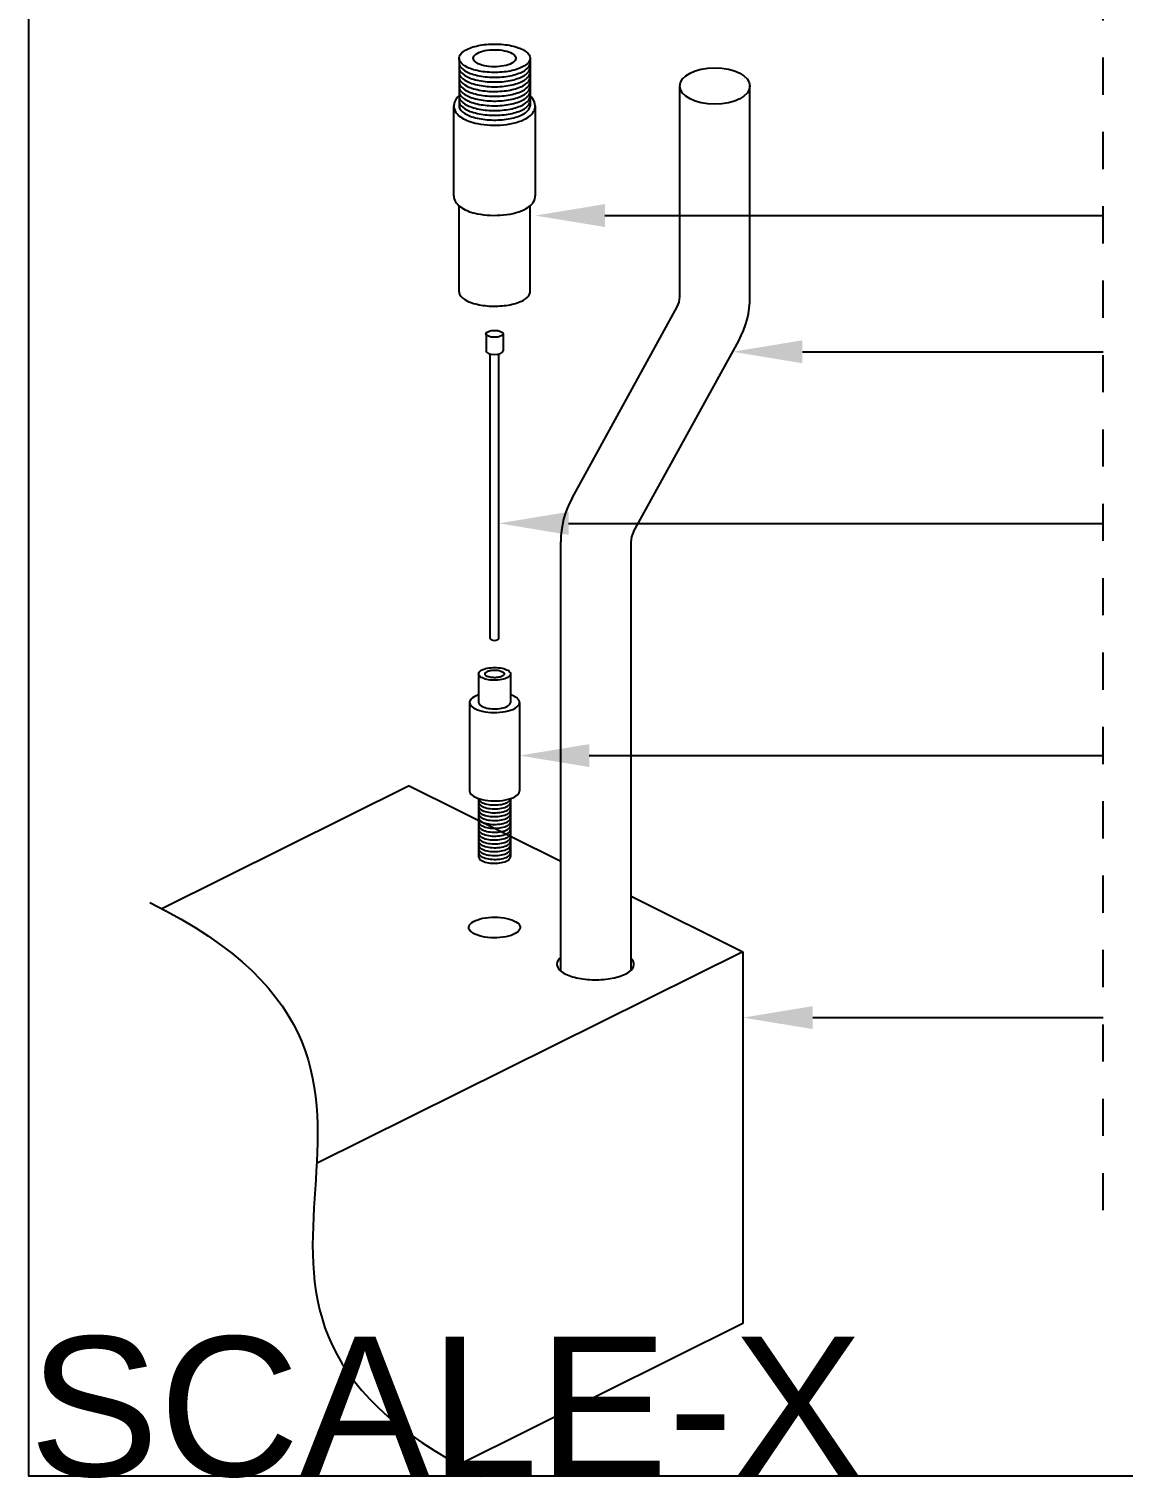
# Model space of a CAD drawing. Header units: inches. Extents: x 0 to 14.8, y -10.7 to 0.
# Drawn here: x 0 to 2.941, y -10.748 to -6.851 of the extents above; entities that cross this region are included whole.
import ezdxf
from ezdxf import colors
from ezdxf.entities.mleader import LeaderData, LeaderLine
from ezdxf.math import Vec2, Vec3

# ---------------------------------------------------------------- set-up
doc = ezdxf.new("R2010")
doc.units = ezdxf.units.IN
doc.header["$LTSCALE"] = 0.5
doc.header["$MEASUREMENT"] = 0
doc.linetypes.add('PHANTOM', pattern=[0.5, 0.25, -0.05, 0.05, -0.05, 0.05, -0.05])
doc.layers.add('Construction', color=60, linetype='PHANTOM', plot=False)
doc.layers.add('Text-Unprinted', color=131, linetype='CONTINUOUS', plot=False)
doc.layers.add('CUST DWG', color=60, linetype='CONTINUOUS', lineweight=20)
doc.layers.add('Housing', color=150, linetype='CONTINUOUS')
doc.layers.add('Mounting', color=4, linetype='CONTINUOUS')
doc.styles.add('LSAD_Standard', font='arial.ttf')

msp = doc.modelspace()

# ---------------------------------------------------------------- linework, layer by layer
at = {"layer": 'Construction', "ltscale": 0.5, "transparency": 16777216}
msp.add_line((2.8876, -10.0278), (2.8876, -0.5044), dxfattribs=at)
at = {"layer": 'Housing', "transparency": 16777216}
for p, q in [((1.022, -8.8865), (0.3574, -9.2169)), ((1.022, -8.8865), (1.4294, -9.089)), ((1.6182, -9.1828), (1.9191, -9.3324)), ((1.9191, -9.3324), (0.7732, -9.902)), ((1.9191, -9.3324), (1.9191, -10.3324)), ((1.9191, -10.3324), (1.155, -10.7122))]:
    msp.add_line(p, q, dxfattribs=at)
at = {"layer": 'Housing', "color": 1, "transparency": 16777216}
msp.add_open_spline([(0.3247, -9.2002), (0.8039, -9.4377), (0.769, -9.9714), (0.7341, -10.505), (1.2132, -10.7425)], degree=3, dxfattribs=at)
at = {"layer": 'Housing', "transparency": 16777216}
for points, knots in [([(1.3206, -9.2673), (1.3206, -9.263), (1.318, -9.2587), (1.3078, -9.2508), (1.3003, -9.2473), (1.2821, -9.2421), (1.2714, -9.2404), (1.2494, -9.2392), (1.238, -9.2397), (1.2171, -9.2429), (1.2076, -9.2454), (1.1927, -9.2521), (1.1873, -9.2562), (1.1817, -9.2646), (1.1815, -9.269), (1.1863, -9.2775), (1.1913, -9.2816), (1.2055, -9.2885), (1.2148, -9.2912), (1.2354, -9.2947), (1.2467, -9.2954), (1.2689, -9.2945), (1.2797, -9.293), (1.2984, -9.2881), (1.3062, -9.2848), (1.3171, -9.277), (1.3201, -9.2726), (1.3206, -9.268), (1.3206, -9.2677), (1.3206, -9.2673)], [0, 0, 0, 0, 0.480381, 0.480381, 0.960761, 0.960761, 1.441142, 1.441142, 1.921523, 1.921523, 2.401903, 2.401903, 2.882284, 2.882284, 3.362665, 3.362665, 3.843045, 3.843045, 4.323426, 4.323426, 4.803807, 4.803807, 5.284187, 5.284187, 5.764568, 5.764568, 6.244949, 6.244949, 6.283185, 6.283185, 6.283185, 6.283185]), ([(1.4294, -9.3482), (1.4263, -9.3507), (1.4239, -9.3534), (1.418, -9.3624), (1.4177, -9.3689), (1.4247, -9.3817), (1.4322, -9.3879), (1.4537, -9.3982), (1.4675, -9.4023), (1.4984, -9.4075), (1.5154, -9.4085), (1.5486, -9.4072), (1.5649, -9.405), (1.5929, -9.3976), (1.6047, -9.3926), (1.621, -9.3809), (1.6255, -9.3744), (1.6262, -9.3675), (1.6262, -9.3669), (1.6262, -9.3664), (1.6262, -9.361), (1.6235, -9.3556), (1.6182, -9.3505)], [2.679507, 2.679507, 2.679507, 2.679507, 2.882284, 2.882284, 3.362665, 3.362665, 3.843045, 3.843045, 4.323426, 4.323426, 4.803807, 4.803807, 5.284187, 5.284187, 5.764568, 5.764568, 6.244949, 6.244949, 6.283185, 6.283185, 6.283185, 6.685155, 6.685155, 6.685155, 6.685155])]:
    msp.add_open_spline(points, degree=3, knots=knots, dxfattribs=at)
at = {"layer": 'Mounting', "transparency": 16777216}
for p, q in [((1.1561, -6.9298), (1.1561, -7.0577)), ((1.3468, -6.9298), (1.3468, -7.0577)), ((1.7492, -7.5714), (1.7492, -7.0044)), ((1.9379, -7.5714), (1.9379, -7.0044)), ((1.1421, -7.3001), (1.1421, -7.0577)), ((1.3607, -7.0577), (1.3607, -7.3001)), ((1.1561, -7.5582), (1.1561, -7.3269)), ((1.3468, -7.5582), (1.3468, -7.327)), ((1.4597, -8.1126), (1.7423, -7.5985)), ((1.2285, -7.6709), (1.2285, -7.7168)), ((1.2744, -7.6709), (1.2744, -7.7168)), ((1.6251, -8.2035), (1.9077, -7.6894)), ((1.24, -8.4906), (1.24, -7.7249)), ((1.2629, -8.4906), (1.2629, -7.7249)), ((1.4294, -9.3847), (1.4294, -8.2306)), ((1.6182, -9.3824), (1.6182, -8.2306)), ((1.2087, -8.5853), (1.2087, -8.6623)), ((1.2942, -8.5853), (1.2942, -8.6623)), ((1.1843, -8.6623), (1.1843, -8.9)), ((1.3186, -8.6623), (1.3186, -8.9)), ((1.2087, -8.9208), (1.2087, -9.0775)), ((1.2942, -8.9208), (1.2942, -9.0775))]:
    msp.add_line(p, q, dxfattribs=at)
for centre, radius, start, end in [((1.693, -7.5714), 0.0563, 331.2064, 0), ((1.693, -7.5714), 0.245, 331.2064, 0), ((1.6744, -8.2306), 0.245, 151.2064, 180), ((1.6744, -8.2306), 0.0563, 151.2064, 180)]:
    msp.add_arc(centre, radius, start, end, dxfattribs=at)
for centre, major_axis, ratio in [((1.8436, -7.0044), (-0.0944, 0), 0.516731), ((1.2514, -7.6709), (0.023, 0), 0.40668)]:
    msp.add_ellipse(centre, major_axis=major_axis, ratio=ratio, dxfattribs=at)
for centre, major_axis in [((1.2514, -7.7168), (0.023, 0)), ((1.2514, -8.4906), (0.0115, 0))]:
    msp.add_ellipse(centre, major_axis=major_axis, ratio=0.40668, start_param=3.141593, end_param=6.283185, dxfattribs=at)
for points, knots in [([(1.3468, -6.9298), (1.3468, -6.9238), (1.3432, -6.9178), (1.3293, -6.9069), (1.3189, -6.9021), (1.2938, -6.8949), (1.2791, -6.8926), (1.2486, -6.891), (1.2329, -6.8917), (1.2041, -6.896), (1.191, -6.8996), (1.1704, -6.9088), (1.163, -6.9144), (1.1553, -6.926), (1.1551, -6.932), (1.1616, -6.9438), (1.1685, -6.9495), (1.1881, -6.959), (1.2009, -6.9627), (1.2293, -6.9675), (1.2449, -6.9684), (1.2755, -6.9673), (1.2904, -6.9652), (1.3162, -6.9584), (1.327, -6.9538), (1.342, -6.9431), (1.3462, -6.9371), (1.3468, -6.9307), (1.3468, -6.9302), (1.3468, -6.9298)], [0, 0, 0, 0, 0.480381, 0.480381, 0.960761, 0.960761, 1.441142, 1.441142, 1.921523, 1.921523, 2.401903, 2.401903, 2.882284, 2.882284, 3.362665, 3.362665, 3.843045, 3.843045, 4.323426, 4.323426, 4.803807, 4.803807, 5.284187, 5.284187, 5.764568, 5.764568, 6.244949, 6.244949, 6.283185, 6.283185, 6.283185, 6.283185]), ([(1.3086, -6.9298), (1.3086, -6.9262), (1.3065, -6.9226), (1.2981, -6.916), (1.2919, -6.9132), (1.2768, -6.9089), (1.268, -6.9075), (1.2497, -6.9065), (1.2403, -6.9069), (1.223, -6.9095), (1.2152, -6.9117), (1.2028, -6.9172), (1.1984, -6.9205), (1.1938, -6.9275), (1.1936, -6.9311), (1.1975, -6.9382), (1.2017, -6.9416), (1.2135, -6.9473), (1.2211, -6.9495), (1.2381, -6.9524), (1.2475, -6.9529), (1.2659, -6.9523), (1.2748, -6.951), (1.2903, -6.947), (1.2968, -6.9442), (1.3058, -6.9378), (1.3083, -6.9342), (1.3086, -6.9303), (1.3086, -6.93), (1.3086, -6.9298)], [0, 0, 0, 0, 0.480381, 0.480381, 0.960761, 0.960761, 1.441142, 1.441142, 1.921523, 1.921523, 2.401903, 2.401903, 2.882284, 2.882284, 3.362665, 3.362665, 3.843045, 3.843045, 4.323426, 4.323426, 4.803807, 4.803807, 5.284187, 5.284187, 5.764568, 5.764568, 6.244949, 6.244949, 6.283185, 6.283185, 6.283185, 6.283185]), ([(1.1561, -6.9425), (1.1561, -6.9453), (1.1568, -6.948), (1.1616, -6.9566), (1.1685, -6.9623), (1.1881, -6.9718), (1.2009, -6.9755), (1.2293, -6.9803), (1.2449, -6.9812), (1.2755, -6.9801), (1.2904, -6.978), (1.3162, -6.9712), (1.327, -6.9666), (1.342, -6.9559), (1.3462, -6.9499), (1.3468, -6.9435), (1.3468, -6.943), (1.3468, -6.9425)], [3.141645, 3.141645, 3.141645, 3.141645, 3.362665, 3.362665, 3.843045, 3.843045, 4.323426, 4.323426, 4.803807, 4.803807, 5.284187, 5.284187, 5.764568, 5.764568, 6.244949, 6.244949, 6.283167, 6.283167, 6.283167, 6.283167]), ([(1.1561, -6.9553), (1.1561, -6.9581), (1.1568, -6.9608), (1.1616, -6.9694), (1.1685, -6.9751), (1.1881, -6.9845), (1.2009, -6.9883), (1.2293, -6.9931), (1.2449, -6.994), (1.2755, -6.9929), (1.2904, -6.9908), (1.3162, -6.984), (1.327, -6.9794), (1.342, -6.9687), (1.3462, -6.9627), (1.3468, -6.9563), (1.3468, -6.9558), (1.3468, -6.9553)], [3.141645, 3.141645, 3.141645, 3.141645, 3.362665, 3.362665, 3.843045, 3.843045, 4.323426, 4.323426, 4.803807, 4.803807, 5.284187, 5.284187, 5.764568, 5.764568, 6.244949, 6.244949, 6.283167, 6.283167, 6.283167, 6.283167]), ([(1.1561, -6.9681), (1.1561, -6.9709), (1.1568, -6.9736), (1.1616, -6.9822), (1.1685, -6.9879), (1.1881, -6.9973), (1.2009, -7.0011), (1.2293, -7.0058), (1.2449, -7.0068), (1.2755, -7.0057), (1.2904, -7.0036), (1.3162, -6.9968), (1.327, -6.9922), (1.342, -6.9815), (1.3462, -6.9755), (1.3468, -6.9691), (1.3468, -6.9686), (1.3468, -6.9681)], [3.141645, 3.141645, 3.141645, 3.141645, 3.362665, 3.362665, 3.843045, 3.843045, 4.323426, 4.323426, 4.803807, 4.803807, 5.284187, 5.284187, 5.764568, 5.764568, 6.244949, 6.244949, 6.283167, 6.283167, 6.283167, 6.283167]), ([(1.1561, -6.9809), (1.1561, -6.9836), (1.1568, -6.9864), (1.1616, -6.9949), (1.1685, -7.0006), (1.1881, -7.0101), (1.2009, -7.0139), (1.2293, -7.0186), (1.2449, -7.0196), (1.2755, -7.0184), (1.2904, -7.0164), (1.3162, -7.0096), (1.327, -7.005), (1.342, -6.9942), (1.3462, -6.9883), (1.3468, -6.9819), (1.3468, -6.9814), (1.3468, -6.9809)], [3.141645, 3.141645, 3.141645, 3.141645, 3.362665, 3.362665, 3.843045, 3.843045, 4.323426, 4.323426, 4.803807, 4.803807, 5.284187, 5.284187, 5.764568, 5.764568, 6.244949, 6.244949, 6.283167, 6.283167, 6.283167, 6.283167]), ([(1.1561, -6.9937), (1.1561, -6.9964), (1.1568, -6.9992), (1.1616, -7.0077), (1.1685, -7.0134), (1.1881, -7.0229), (1.2009, -7.0267), (1.2293, -7.0314), (1.2449, -7.0324), (1.2755, -7.0312), (1.2904, -7.0291), (1.3162, -7.0224), (1.327, -7.0177), (1.342, -7.007), (1.3462, -7.001), (1.3468, -6.9946), (1.3468, -6.9942), (1.3468, -6.9937)], [3.141645, 3.141645, 3.141645, 3.141645, 3.362665, 3.362665, 3.843045, 3.843045, 4.323426, 4.323426, 4.803807, 4.803807, 5.284187, 5.284187, 5.764568, 5.764568, 6.244949, 6.244949, 6.283167, 6.283167, 6.283167, 6.283167]), ([(1.1561, -6.9937), (1.1561, -6.9964), (1.1568, -6.9992), (1.1616, -7.0077), (1.1685, -7.0134), (1.1881, -7.0229), (1.2009, -7.0267), (1.2293, -7.0314), (1.2449, -7.0324), (1.2755, -7.0312), (1.2904, -7.0291), (1.3162, -7.0224), (1.327, -7.0177), (1.342, -7.007), (1.3462, -7.001), (1.3468, -6.9946), (1.3468, -6.9942), (1.3468, -6.9937)], [3.141645, 3.141645, 3.141645, 3.141645, 3.362665, 3.362665, 3.843045, 3.843045, 4.323426, 4.323426, 4.803807, 4.803807, 5.284187, 5.284187, 5.764568, 5.764568, 6.244949, 6.244949, 6.283167, 6.283167, 6.283167, 6.283167]), ([(1.1561, -7.0065), (1.1561, -7.0092), (1.1568, -7.012), (1.1616, -7.0205), (1.1685, -7.0262), (1.1881, -7.0357), (1.2009, -7.0395), (1.2293, -7.0442), (1.2449, -7.0452), (1.2755, -7.044), (1.2904, -7.0419), (1.3162, -7.0352), (1.327, -7.0305), (1.342, -7.0198), (1.3462, -7.0138), (1.3468, -7.0074), (1.3468, -7.007), (1.3468, -7.0065)], [3.141645, 3.141645, 3.141645, 3.141645, 3.362665, 3.362665, 3.843045, 3.843045, 4.323426, 4.323426, 4.803807, 4.803807, 5.284187, 5.284187, 5.764568, 5.764568, 6.244949, 6.244949, 6.283167, 6.283167, 6.283167, 6.283167]), ([(1.1561, -7.0065), (1.1561, -7.0092), (1.1568, -7.012), (1.1616, -7.0205), (1.1685, -7.0262), (1.1881, -7.0357), (1.2009, -7.0395), (1.2293, -7.0442), (1.2449, -7.0452), (1.2755, -7.044), (1.2904, -7.0419), (1.3162, -7.0352), (1.327, -7.0305), (1.342, -7.0198), (1.3462, -7.0138), (1.3468, -7.0074), (1.3468, -7.007), (1.3468, -7.0065)], [3.141645, 3.141645, 3.141645, 3.141645, 3.362665, 3.362665, 3.843045, 3.843045, 4.323426, 4.323426, 4.803807, 4.803807, 5.284187, 5.284187, 5.764568, 5.764568, 6.244949, 6.244949, 6.283167, 6.283167, 6.283167, 6.283167]), ([(1.1561, -7.0309), (1.1472, -7.0386), (1.141, -7.0492), (1.1437, -7.0733), (1.1525, -7.0829), (1.1748, -7.097), (1.1892, -7.1021), (1.2493, -7.1144), (1.3054, -7.1095), (1.3479, -7.085), (1.3569, -7.0766), (1.3604, -7.0625), (1.3607, -7.0601), (1.3607, -7.0577)], [2.697273, 2.697273, 2.697273, 2.697273, 3.185733, 3.185733, 3.715656, 3.715656, 4.24558, 4.24558, 5.670247, 5.670247, 6.181697, 6.181697, 6.283185, 6.283185, 6.283185, 6.283185]), ([(1.1561, -7.0193), (1.1561, -7.022), (1.1568, -7.0247), (1.1616, -7.0333), (1.1685, -7.039), (1.1881, -7.0485), (1.2009, -7.0523), (1.2293, -7.057), (1.2449, -7.058), (1.2755, -7.0568), (1.2904, -7.0547), (1.3162, -7.048), (1.327, -7.0433), (1.342, -7.0326), (1.3462, -7.0266), (1.3468, -7.0202), (1.3468, -7.0198), (1.3468, -7.0193)], [3.141645, 3.141645, 3.141645, 3.141645, 3.362665, 3.362665, 3.843045, 3.843045, 4.323426, 4.323426, 4.803807, 4.803807, 5.284187, 5.284187, 5.764568, 5.764568, 6.244949, 6.244949, 6.283167, 6.283167, 6.283167, 6.283167]), ([(1.1561, -7.0321), (1.1561, -7.0348), (1.1568, -7.0375), (1.1616, -7.0461), (1.1685, -7.0518), (1.1881, -7.0613), (1.2009, -7.0651), (1.2293, -7.0698), (1.2449, -7.0707), (1.2755, -7.0696), (1.2904, -7.0675), (1.3162, -7.0608), (1.327, -7.0561), (1.342, -7.0454), (1.3462, -7.0394), (1.3468, -7.033), (1.3468, -7.0325), (1.3468, -7.0321)], [3.141645, 3.141645, 3.141645, 3.141645, 3.362665, 3.362665, 3.843045, 3.843045, 4.323426, 4.323426, 4.803807, 4.803807, 5.284187, 5.284187, 5.764568, 5.764568, 6.244949, 6.244949, 6.283167, 6.283167, 6.283167, 6.283167]), ([(1.1561, -7.0449), (1.1561, -7.0476), (1.1568, -7.0503), (1.1616, -7.0589), (1.1685, -7.0646), (1.1881, -7.0741), (1.2009, -7.0778), (1.2293, -7.0826), (1.2449, -7.0835), (1.2755, -7.0824), (1.2904, -7.0803), (1.3162, -7.0736), (1.327, -7.0689), (1.342, -7.0582), (1.3462, -7.0522), (1.3468, -7.0458), (1.3468, -7.0453), (1.3468, -7.0449)], [3.141645, 3.141645, 3.141645, 3.141645, 3.362665, 3.362665, 3.843045, 3.843045, 4.323426, 4.323426, 4.803807, 4.803807, 5.284187, 5.284187, 5.764568, 5.764568, 6.244949, 6.244949, 6.283167, 6.283167, 6.283167, 6.283167]), ([(1.3607, -7.0577), (1.3607, -7.0486), (1.3564, -7.0404), (1.3492, -7.033), (1.348, -7.0319), (1.3468, -7.0309)], [0, 0, 0, 0, 0.3776194, 0.3776194, 0.4447206, 0.4447206, 0.4447206, 0.4447206]), ([(1.1561, -7.0577), (1.1561, -7.0604), (1.1568, -7.0631), (1.1616, -7.0717), (1.1685, -7.0774), (1.1881, -7.0869), (1.2009, -7.0906), (1.2293, -7.0954), (1.2449, -7.0963), (1.2755, -7.0952), (1.2904, -7.0931), (1.3162, -7.0863), (1.327, -7.0817), (1.342, -7.071), (1.3462, -7.065), (1.3468, -7.0586), (1.3468, -7.0581), (1.3468, -7.0577)], [3.141645, 3.141645, 3.141645, 3.141645, 3.362665, 3.362665, 3.843045, 3.843045, 4.323426, 4.323426, 4.803807, 4.803807, 5.284187, 5.284187, 5.764568, 5.764568, 6.244949, 6.244949, 6.283167, 6.283167, 6.283167, 6.283167]), ([(1.1421, -7.3001), (1.1421, -7.3012), (1.1422, -7.3022), (1.1437, -7.3158), (1.1525, -7.3254), (1.1748, -7.3395), (1.1892, -7.3445), (1.2493, -7.3569), (1.3054, -7.352), (1.3479, -7.3275), (1.3569, -7.319), (1.3604, -7.305), (1.3607, -7.3025), (1.3607, -7.3001)], [3.141036, 3.141036, 3.141036, 3.141036, 3.185733, 3.185733, 3.715656, 3.715656, 4.24558, 4.24558, 5.670247, 5.670247, 6.181697, 6.181697, 6.283185, 6.283185, 6.283185, 6.283185]), ([(1.1561, -7.5582), (1.1561, -7.5609), (1.1568, -7.5637), (1.1616, -7.5722), (1.1685, -7.5779), (1.1881, -7.5874), (1.2009, -7.5912), (1.2293, -7.5959), (1.2449, -7.5969), (1.2755, -7.5957), (1.2904, -7.5937), (1.3162, -7.5869), (1.327, -7.5823), (1.342, -7.5716), (1.3462, -7.5656), (1.3468, -7.5592), (1.3468, -7.5587), (1.3468, -7.5582)], [3.141645, 3.141645, 3.141645, 3.141645, 3.362665, 3.362665, 3.843045, 3.843045, 4.323426, 4.323426, 4.803807, 4.803807, 5.284187, 5.284187, 5.764568, 5.764568, 6.244949, 6.244949, 6.283167, 6.283167, 6.283167, 6.283167]), ([(1.2942, -8.5853), (1.2942, -8.5827), (1.2926, -8.58), (1.2863, -8.5751), (1.2817, -8.5729), (1.2704, -8.5697), (1.2638, -8.5687), (1.2502, -8.568), (1.2431, -8.5683), (1.2302, -8.5702), (1.2243, -8.5718), (1.2151, -8.5759), (1.2118, -8.5784), (1.2083, -8.5837), (1.2082, -8.5864), (1.2111, -8.5916), (1.2142, -8.5942), (1.2231, -8.5984), (1.2288, -8.6001), (1.2415, -8.6023), (1.2485, -8.6027), (1.2622, -8.6022), (1.2689, -8.6012), (1.2805, -8.5982), (1.2853, -8.5961), (1.2921, -8.5913), (1.2939, -8.5886), (1.2942, -8.5858), (1.2942, -8.5856), (1.2942, -8.5853)], [0, 0, 0, 0, 0.480381, 0.480381, 0.960761, 0.960761, 1.441142, 1.441142, 1.921523, 1.921523, 2.401903, 2.401903, 2.882284, 2.882284, 3.362665, 3.362665, 3.843045, 3.843045, 4.323426, 4.323426, 4.803807, 4.803807, 5.284187, 5.284187, 5.764568, 5.764568, 6.244949, 6.244949, 6.283185, 6.283185, 6.283185, 6.283185]), ([(1.2771, -8.5853), (1.2771, -8.5838), (1.2761, -8.5821), (1.2724, -8.5792), (1.2696, -8.5779), (1.2628, -8.576), (1.2589, -8.5754), (1.2507, -8.5749), (1.2465, -8.5751), (1.2387, -8.5763), (1.2352, -8.5772), (1.2296, -8.5797), (1.2276, -8.5812), (1.2256, -8.5843), (1.2255, -8.586), (1.2273, -8.5891), (1.2291, -8.5907), (1.2344, -8.5932), (1.2378, -8.5942), (1.2455, -8.5955), (1.2497, -8.5957), (1.2579, -8.5954), (1.2619, -8.5949), (1.2689, -8.5931), (1.2718, -8.5918), (1.2758, -8.5889), (1.2769, -8.5873), (1.2771, -8.5856), (1.2771, -8.5855), (1.2771, -8.5853)], [0, 0, 0, 0, 0.480381, 0.480381, 0.960761, 0.960761, 1.441142, 1.441142, 1.921523, 1.921523, 2.401903, 2.401903, 2.882284, 2.882284, 3.362665, 3.362665, 3.843045, 3.843045, 4.323426, 4.323426, 4.803807, 4.803807, 5.284187, 5.284187, 5.764568, 5.764568, 6.244949, 6.244949, 6.283185, 6.283185, 6.283185, 6.283185]), ([(1.2087, -8.6416), (1.2062, -8.6424), (1.2038, -8.6433), (1.1944, -8.6475), (1.1891, -8.6515), (1.1838, -8.6597), (1.1836, -8.6639), (1.1881, -8.6722), (1.193, -8.6762), (1.2069, -8.6829), (1.2158, -8.6856), (1.2358, -8.6889), (1.2468, -8.6896), (1.2684, -8.6888), (1.2789, -8.6873), (1.297, -8.6825), (1.3047, -8.6793), (1.3152, -8.6717), (1.3182, -8.6675), (1.3186, -8.663), (1.3186, -8.6627), (1.3186, -8.6623), (1.3186, -8.6582), (1.3161, -8.6539), (1.307, -8.6469), (1.3012, -8.6439), (1.2942, -8.6416)], [2.2576, 2.2576, 2.2576, 2.2576, 2.401903, 2.401903, 2.882284, 2.882284, 3.362665, 3.362665, 3.843045, 3.843045, 4.323426, 4.323426, 4.803807, 4.803807, 5.284187, 5.284187, 5.764568, 5.764568, 6.244949, 6.244949, 6.283185, 6.283185, 6.283185, 6.763566, 6.763566, 7.16721, 7.16721, 7.16721, 7.16721]), ([(1.2087, -8.6623), (1.2087, -8.6636), (1.209, -8.6648), (1.2111, -8.6686), (1.2142, -8.6712), (1.2231, -8.6754), (1.2288, -8.6771), (1.2415, -8.6792), (1.2485, -8.6797), (1.2622, -8.6792), (1.2689, -8.6782), (1.2805, -8.6752), (1.2853, -8.6731), (1.2921, -8.6683), (1.2939, -8.6656), (1.2942, -8.6628), (1.2942, -8.6625), (1.2942, -8.6623)], [3.141648, 3.141648, 3.141648, 3.141648, 3.362665, 3.362665, 3.843045, 3.843045, 4.323426, 4.323426, 4.803807, 4.803807, 5.284187, 5.284187, 5.764568, 5.764568, 6.244949, 6.244949, 6.283167, 6.283167, 6.283167, 6.283167]), ([(1.1843, -8.9), (1.1843, -8.9019), (1.1848, -8.9039), (1.1881, -8.9099), (1.193, -8.9139), (1.2069, -8.9206), (1.2158, -8.9233), (1.2358, -8.9266), (1.2468, -8.9273), (1.2684, -8.9265), (1.2789, -8.925), (1.297, -8.9202), (1.3047, -8.917), (1.3152, -8.9094), (1.3182, -8.9052), (1.3186, -8.9007), (1.3186, -8.9004), (1.3186, -8.9)], [3.141382, 3.141382, 3.141382, 3.141382, 3.362665, 3.362665, 3.843045, 3.843045, 4.323426, 4.323426, 4.803807, 4.803807, 5.284187, 5.284187, 5.764568, 5.764568, 6.244949, 6.244949, 6.283185, 6.283185, 6.283185, 6.283185]), ([(1.2087, -8.9208), (1.2087, -8.922), (1.209, -8.9232), (1.2111, -8.9271), (1.2142, -8.9296), (1.2231, -8.9339), (1.2288, -8.9356), (1.2415, -8.9377), (1.2485, -8.9381), (1.2622, -8.9376), (1.2689, -8.9367), (1.2805, -8.9336), (1.2853, -8.9315), (1.2921, -8.9267), (1.2939, -8.924), (1.2942, -8.9212), (1.2942, -8.921), (1.2942, -8.9208)], [3.141648, 3.141648, 3.141648, 3.141648, 3.362665, 3.362665, 3.843045, 3.843045, 4.323426, 4.323426, 4.803807, 4.803807, 5.284187, 5.284187, 5.764568, 5.764568, 6.244949, 6.244949, 6.283167, 6.283167, 6.283167, 6.283167]), ([(1.2087, -8.9312), (1.2087, -8.9324), (1.209, -8.9337), (1.2111, -8.9375), (1.2142, -8.9401), (1.2231, -8.9443), (1.2288, -8.946), (1.2415, -8.9481), (1.2485, -8.9486), (1.2622, -8.948), (1.2689, -8.9471), (1.2805, -8.9441), (1.2853, -8.942), (1.2921, -8.9372), (1.2939, -8.9345), (1.2942, -8.9316), (1.2942, -8.9314), (1.2942, -8.9312)], [3.141648, 3.141648, 3.141648, 3.141648, 3.362665, 3.362665, 3.843045, 3.843045, 4.323426, 4.323426, 4.803807, 4.803807, 5.284187, 5.284187, 5.764568, 5.764568, 6.244949, 6.244949, 6.283167, 6.283167, 6.283167, 6.283167]), ([(1.2087, -8.9417), (1.2087, -8.9429), (1.209, -8.9441), (1.2111, -8.9479), (1.2142, -8.9505), (1.2231, -8.9548), (1.2288, -8.9564), (1.2415, -8.9586), (1.2485, -8.959), (1.2622, -8.9585), (1.2689, -8.9575), (1.2805, -8.9545), (1.2853, -8.9524), (1.2921, -8.9476), (1.2939, -8.9449), (1.2942, -8.9421), (1.2942, -8.9419), (1.2942, -8.9417)], [3.141648, 3.141648, 3.141648, 3.141648, 3.362665, 3.362665, 3.843045, 3.843045, 4.323426, 4.323426, 4.803807, 4.803807, 5.284187, 5.284187, 5.764568, 5.764568, 6.244949, 6.244949, 6.283167, 6.283167, 6.283167, 6.283167]), ([(1.2087, -8.9521), (1.2087, -8.9533), (1.209, -8.9546), (1.2111, -8.9584), (1.2142, -8.961), (1.2231, -8.9652), (1.2288, -8.9669), (1.2415, -8.969), (1.2485, -8.9694), (1.2622, -8.9689), (1.2689, -8.968), (1.2805, -8.965), (1.2853, -8.9629), (1.2921, -8.9581), (1.2939, -8.9554), (1.2942, -8.9525), (1.2942, -8.9523), (1.2942, -8.9521)], [3.141648, 3.141648, 3.141648, 3.141648, 3.362665, 3.362665, 3.843045, 3.843045, 4.323426, 4.323426, 4.803807, 4.803807, 5.284187, 5.284187, 5.764568, 5.764568, 6.244949, 6.244949, 6.283167, 6.283167, 6.283167, 6.283167]), ([(1.2087, -8.9626), (1.2087, -8.9638), (1.209, -8.965), (1.2111, -8.9688), (1.2142, -8.9714), (1.2231, -8.9757), (1.2288, -8.9773), (1.2415, -8.9795), (1.2485, -8.9799), (1.2622, -8.9794), (1.2689, -8.9784), (1.2805, -8.9754), (1.2853, -8.9733), (1.2921, -8.9685), (1.2939, -8.9658), (1.2942, -8.963), (1.2942, -8.9628), (1.2942, -8.9626)], [3.141648, 3.141648, 3.141648, 3.141648, 3.362665, 3.362665, 3.843045, 3.843045, 4.323426, 4.323426, 4.803807, 4.803807, 5.284187, 5.284187, 5.764568, 5.764568, 6.244949, 6.244949, 6.283167, 6.283167, 6.283167, 6.283167]), ([(1.2087, -8.973), (1.2087, -8.9742), (1.209, -8.9754), (1.2111, -8.9793), (1.2142, -8.9819), (1.2231, -8.9861), (1.2288, -8.9878), (1.2415, -8.9899), (1.2485, -8.9903), (1.2622, -8.9898), (1.2689, -8.9889), (1.2805, -8.9859), (1.2853, -8.9838), (1.2921, -8.979), (1.2939, -8.9763), (1.2942, -8.9734), (1.2942, -8.9732), (1.2942, -8.973)], [3.141648, 3.141648, 3.141648, 3.141648, 3.362665, 3.362665, 3.843045, 3.843045, 4.323426, 4.323426, 4.803807, 4.803807, 5.284187, 5.284187, 5.764568, 5.764568, 6.244949, 6.244949, 6.283167, 6.283167, 6.283167, 6.283167]), ([(1.2087, -8.9834), (1.2087, -8.9847), (1.209, -8.9859), (1.2111, -8.9897), (1.2142, -8.9923), (1.2231, -8.9965), (1.2288, -8.9982), (1.2415, -9.0004), (1.2485, -9.0008), (1.2622, -9.0003), (1.2689, -8.9993), (1.2805, -8.9963), (1.2853, -8.9942), (1.2921, -8.9894), (1.2939, -8.9867), (1.2942, -8.9839), (1.2942, -8.9837), (1.2942, -8.9834)], [3.141648, 3.141648, 3.141648, 3.141648, 3.362665, 3.362665, 3.843045, 3.843045, 4.323426, 4.323426, 4.803807, 4.803807, 5.284187, 5.284187, 5.764568, 5.764568, 6.244949, 6.244949, 6.283167, 6.283167, 6.283167, 6.283167]), ([(1.2087, -8.9939), (1.2087, -8.9951), (1.209, -8.9963), (1.2111, -9.0002), (1.2142, -9.0027), (1.2231, -9.007), (1.2288, -9.0087), (1.2415, -9.0108), (1.2485, -9.0112), (1.2622, -9.0107), (1.2689, -9.0098), (1.2805, -9.0068), (1.2853, -9.0047), (1.2921, -8.9999), (1.2939, -8.9972), (1.2942, -8.9943), (1.2942, -8.9941), (1.2942, -8.9939)], [3.141648, 3.141648, 3.141648, 3.141648, 3.362665, 3.362665, 3.843045, 3.843045, 4.323426, 4.323426, 4.803807, 4.803807, 5.284187, 5.284187, 5.764568, 5.764568, 6.244949, 6.244949, 6.283167, 6.283167, 6.283167, 6.283167]), ([(1.2087, -9.0043), (1.2087, -9.0056), (1.209, -9.0068), (1.2111, -9.0106), (1.2142, -9.0132), (1.2231, -9.0174), (1.2288, -9.0191), (1.2415, -9.0213), (1.2485, -9.0217), (1.2622, -9.0212), (1.2689, -9.0202), (1.2805, -9.0172), (1.2853, -9.0151), (1.2921, -9.0103), (1.2939, -9.0076), (1.2942, -9.0048), (1.2942, -9.0046), (1.2942, -9.0043)], [3.141648, 3.141648, 3.141648, 3.141648, 3.362665, 3.362665, 3.843045, 3.843045, 4.323426, 4.323426, 4.803807, 4.803807, 5.284187, 5.284187, 5.764568, 5.764568, 6.244949, 6.244949, 6.283167, 6.283167, 6.283167, 6.283167]), ([(1.2087, -9.0148), (1.2087, -9.016), (1.209, -9.0172), (1.2111, -9.0211), (1.2142, -9.0236), (1.2231, -9.0279), (1.2288, -9.0296), (1.2415, -9.0317), (1.2485, -9.0321), (1.2622, -9.0316), (1.2689, -9.0307), (1.2805, -9.0277), (1.2853, -9.0256), (1.2921, -9.0208), (1.2939, -9.0181), (1.2942, -9.0152), (1.2942, -9.015), (1.2942, -9.0148)], [3.141648, 3.141648, 3.141648, 3.141648, 3.362665, 3.362665, 3.843045, 3.843045, 4.323426, 4.323426, 4.803807, 4.803807, 5.284187, 5.284187, 5.764568, 5.764568, 6.244949, 6.244949, 6.283167, 6.283167, 6.283167, 6.283167]), ([(1.2087, -9.0252), (1.2087, -9.0265), (1.209, -9.0277), (1.2111, -9.0315), (1.2142, -9.0341), (1.2231, -9.0383), (1.2288, -9.04), (1.2415, -9.0422), (1.2485, -9.0426), (1.2622, -9.0421), (1.2689, -9.0411), (1.2805, -9.0381), (1.2853, -9.036), (1.2921, -9.0312), (1.2939, -9.0285), (1.2942, -9.0257), (1.2942, -9.0255), (1.2942, -9.0252)], [3.141648, 3.141648, 3.141648, 3.141648, 3.362665, 3.362665, 3.843045, 3.843045, 4.323426, 4.323426, 4.803807, 4.803807, 5.284187, 5.284187, 5.764568, 5.764568, 6.244949, 6.244949, 6.283167, 6.283167, 6.283167, 6.283167]), ([(1.2087, -9.0357), (1.2087, -9.0369), (1.209, -9.0381), (1.2111, -9.042), (1.2142, -9.0445), (1.2231, -9.0488), (1.2288, -9.0505), (1.2415, -9.0526), (1.2485, -9.053), (1.2622, -9.0525), (1.2689, -9.0516), (1.2805, -9.0486), (1.2853, -9.0465), (1.2921, -9.0417), (1.2939, -9.039), (1.2942, -9.0361), (1.2942, -9.0359), (1.2942, -9.0357)], [3.141648, 3.141648, 3.141648, 3.141648, 3.362665, 3.362665, 3.843045, 3.843045, 4.323426, 4.323426, 4.803807, 4.803807, 5.284187, 5.284187, 5.764568, 5.764568, 6.244949, 6.244949, 6.283167, 6.283167, 6.283167, 6.283167]), ([(1.2087, -9.0461), (1.2087, -9.0474), (1.209, -9.0486), (1.2111, -9.0524), (1.2142, -9.055), (1.2231, -9.0592), (1.2288, -9.0609), (1.2415, -9.0631), (1.2485, -9.0635), (1.2622, -9.063), (1.2689, -9.062), (1.2805, -9.059), (1.2853, -9.0569), (1.2921, -9.0521), (1.2939, -9.0494), (1.2942, -9.0466), (1.2942, -9.0464), (1.2942, -9.0461)], [3.141648, 3.141648, 3.141648, 3.141648, 3.362665, 3.362665, 3.843045, 3.843045, 4.323426, 4.323426, 4.803807, 4.803807, 5.284187, 5.284187, 5.764568, 5.764568, 6.244949, 6.244949, 6.283167, 6.283167, 6.283167, 6.283167]), ([(1.2087, -9.0566), (1.2087, -9.0578), (1.209, -9.059), (1.2111, -9.0629), (1.2142, -9.0654), (1.2231, -9.0697), (1.2288, -9.0714), (1.2415, -9.0735), (1.2485, -9.0739), (1.2622, -9.0734), (1.2689, -9.0725), (1.2805, -9.0695), (1.2853, -9.0674), (1.2921, -9.0626), (1.2939, -9.0599), (1.2942, -9.057), (1.2942, -9.0568), (1.2942, -9.0566)], [3.141648, 3.141648, 3.141648, 3.141648, 3.362665, 3.362665, 3.843045, 3.843045, 4.323426, 4.323426, 4.803807, 4.803807, 5.284187, 5.284187, 5.764568, 5.764568, 6.244949, 6.244949, 6.283167, 6.283167, 6.283167, 6.283167]), ([(1.2087, -9.067), (1.2087, -9.0683), (1.209, -9.0695), (1.2111, -9.0733), (1.2142, -9.0759), (1.2231, -9.0801), (1.2288, -9.0818), (1.2415, -9.084), (1.2485, -9.0844), (1.2622, -9.0839), (1.2689, -9.0829), (1.2805, -9.0799), (1.2853, -9.0778), (1.2921, -9.073), (1.2939, -9.0703), (1.2942, -9.0675), (1.2942, -9.0672), (1.2942, -9.067)], [3.141648, 3.141648, 3.141648, 3.141648, 3.362665, 3.362665, 3.843045, 3.843045, 4.323426, 4.323426, 4.803807, 4.803807, 5.284187, 5.284187, 5.764568, 5.764568, 6.244949, 6.244949, 6.283167, 6.283167, 6.283167, 6.283167]), ([(1.2087, -9.0775), (1.2087, -9.0787), (1.209, -9.0799), (1.2111, -9.0838), (1.2142, -9.0863), (1.2231, -9.0906), (1.2288, -9.0923), (1.2415, -9.0944), (1.2485, -9.0948), (1.2622, -9.0943), (1.2689, -9.0934), (1.2805, -9.0904), (1.2853, -9.0883), (1.2921, -9.0835), (1.2939, -9.0808), (1.2942, -9.0779), (1.2942, -9.0777), (1.2942, -9.0775)], [3.141648, 3.141648, 3.141648, 3.141648, 3.362665, 3.362665, 3.843045, 3.843045, 4.323426, 4.323426, 4.803807, 4.803807, 5.284187, 5.284187, 5.764568, 5.764568, 6.244949, 6.244949, 6.283167, 6.283167, 6.283167, 6.283167])]:
    msp.add_open_spline(points, degree=3, knots=knots, dxfattribs=at)
at = {"layer": 'Text-Unprinted', "ltscale": 0.5, "transparency": 16777216}
msp.add_lwpolyline([(0, 0), (14.3352, 0), (14.3352, -10.7425), (0, -10.7425)], close=True, dxfattribs=at)

# ---------------------------------------------------------------- texts
at = {"layer": 'Text-Unprinted', "ltscale": 0.5, "transparency": 16777216, "style": 'LSAD_Standard'}
msp.add_attdef('SCALE-X', (0, -10.7425), 'XEffectiveScaleFactor', height=0.375, dxfattribs=at)

# ---------------------------------------------------------------- leaders
at = {"layer": 'CUST DWG', "ltscale": 0.5, "transparency": 16777216}
ml = msp.add_multileader_mtext('Standard', dxfattribs=at)
ml.set_content('\\A1;CABLE COUPLER', color=256, style='LSAD_Standard')
ml.set_leader_properties()
ml.build(insert=Vec2(0, 0))
ml.multileader.update_dxf_attribs({"text_left_attachment_type": 2, "dogleg_length": 0.36, "arrow_head_size": 0.1875})
ctx = ml.context
ctx.base_point, ctx.char_height, ctx.arrow_head_size, ctx.landing_gap_size, ctx.plane_origin = Vec3(2.8876, -7.3528), 0.1875, 0.1875, 0.09, Vec3(3.3047, 8.0435)
ctx.left_attachment = 2
notes = []
notes.append((ctx, [(0, (1, 1, 0), (2.7785, -7.3528), (1, 0), 0.109, [(0, [(1.3607, -7.3528)], 0, [])])]))
ctx.mtext.insert, ctx.mtext.width, ctx.mtext.defined_height, ctx.mtext.flow_direction = Vec3(2.9776, -7.2558), 3.768493, 0.6491, 5
ml = msp.add_multileader_mtext('Standard', dxfattribs=at)
ml.set_content('\\A1;FEED CORD', color=256, style='LSAD_Standard')
ml.set_leader_properties()
ml.build(insert=Vec2(0, 0))
ml.multileader.update_dxf_attribs({"text_left_attachment_type": 2, "dogleg_length": 0.36, "arrow_head_size": 0.1875})
ctx = ml.context
ctx.base_point, ctx.char_height, ctx.arrow_head_size, ctx.landing_gap_size, ctx.plane_origin = Vec3(2.8876, -7.7191), 0.1875, 0.1875, 0.09, Vec3(3.3047, 7.6772)
ctx.left_attachment = 2
notes.append((ctx, [(0, (1, 1, 0), (2.7785, -7.7191), (1, 0), 0.109, [(0, [(1.8913, -7.7191)], 0, [])])]))
ctx.mtext.insert, ctx.mtext.width, ctx.mtext.defined_height, ctx.mtext.flow_direction = Vec3(2.9776, -7.6221), 3.768493, 0.6491, 5
ml = msp.add_multileader_mtext('Standard', dxfattribs=at)
ml.set_content('\\A1;AIRCRAFT CABLE', color=256, style='LSAD_Standard')
ml.set_leader_properties()
ml.build(insert=Vec2(0, 0))
ml.multileader.update_dxf_attribs({"text_left_attachment_type": 2, "dogleg_length": 0.36, "arrow_head_size": 0.1875})
ctx = ml.context
ctx.base_point, ctx.char_height, ctx.arrow_head_size, ctx.landing_gap_size, ctx.plane_origin = Vec3(2.8876, -8.1805), 0.1875, 0.1875, 0.09, Vec3(2.6719, 7.2158)
ctx.left_attachment = 2
notes.append((ctx, [(0, (1, 1, 0), (2.1457, -8.1805), (1, 0), 0.7419, [(0, [(1.2629, -8.1805)], 0, [])])]))
ctx.mtext.insert, ctx.mtext.width, ctx.mtext.defined_height, ctx.mtext.flow_direction = Vec3(2.9776, -8.0835), 3.768493, 0.6491, 5
ml = msp.add_multileader_mtext('Standard', dxfattribs=at)
ml.set_content('\\A1;ADJUSTABLE CABLE FITTING', color=256, style='LSAD_Standard')
ml.set_leader_properties()
ml.build(insert=Vec2(0, 0))
ml.multileader.update_dxf_attribs({"text_left_attachment_type": 2, "dogleg_length": 0.36, "arrow_head_size": 0.1875})
ctx = ml.context
ctx.base_point, ctx.char_height, ctx.arrow_head_size, ctx.landing_gap_size, ctx.plane_origin = Vec3(2.8876, -8.805), 0.1875, 0.1875, 0.09, Vec3(2.6719, 6.5913)
ctx.left_attachment = 2
notes.append((ctx, [(0, (1, 1, 0), (2.1457, -8.805), (1, 0), 0.7419, [(0, [(1.3186, -8.805)], 0, [])])]))
ctx.mtext.insert, ctx.mtext.width, ctx.mtext.defined_height, ctx.mtext.flow_direction = Vec3(2.9776, -8.708), 3.768493, 0.6491, 5
ml = msp.add_multileader_mtext('Standard', dxfattribs=at)
ml.set_content('\\A1;FIXTURE', color=256, style='LSAD_Standard')
ml.set_leader_properties()
ml.build(insert=Vec2(0, 0))
ml.multileader.update_dxf_attribs({"text_left_attachment_type": 2, "dogleg_length": 0.36, "arrow_head_size": 0.1875})
ctx = ml.context
ctx.base_point, ctx.char_height, ctx.arrow_head_size, ctx.landing_gap_size, ctx.plane_origin = Vec3(2.8876, -9.5097), 0.1875, 0.1875, 0.09, Vec3(3.2564, 5.8866)
ctx.left_attachment = 2
notes.append((ctx, [(0, (1, 1, 0), (2.7303, -9.5097), (1, 0), 0.1573, [(0, [(1.9191, -9.5097)], 0, [])])]))
ctx.mtext.insert, ctx.mtext.width, ctx.mtext.defined_height, ctx.mtext.flow_direction = Vec3(2.9776, -9.4143), 2.351815, 0.6491, 5
for ctx, leaders in notes:
    for number, flags, end, landing, length, lines in leaders:
        leader = LeaderData()
        leader.index, (leader.has_last_leader_line, leader.has_dogleg_vector, leader.attachment_direction) = number, flags
        leader.last_leader_point, leader.dogleg_vector, leader.dogleg_length = Vec3(end), Vec3(landing), length
        for number, points, colour, breaks in lines:
            line = LeaderLine()
            line.index, line.vertices, line.color, line.breaks = number, Vec3.list(points), colors.encode_raw_color(colour), breaks
            leader.lines.append(line)
        ctx.leaders.append(leader)

doc.saveas('drawing.dxf')
